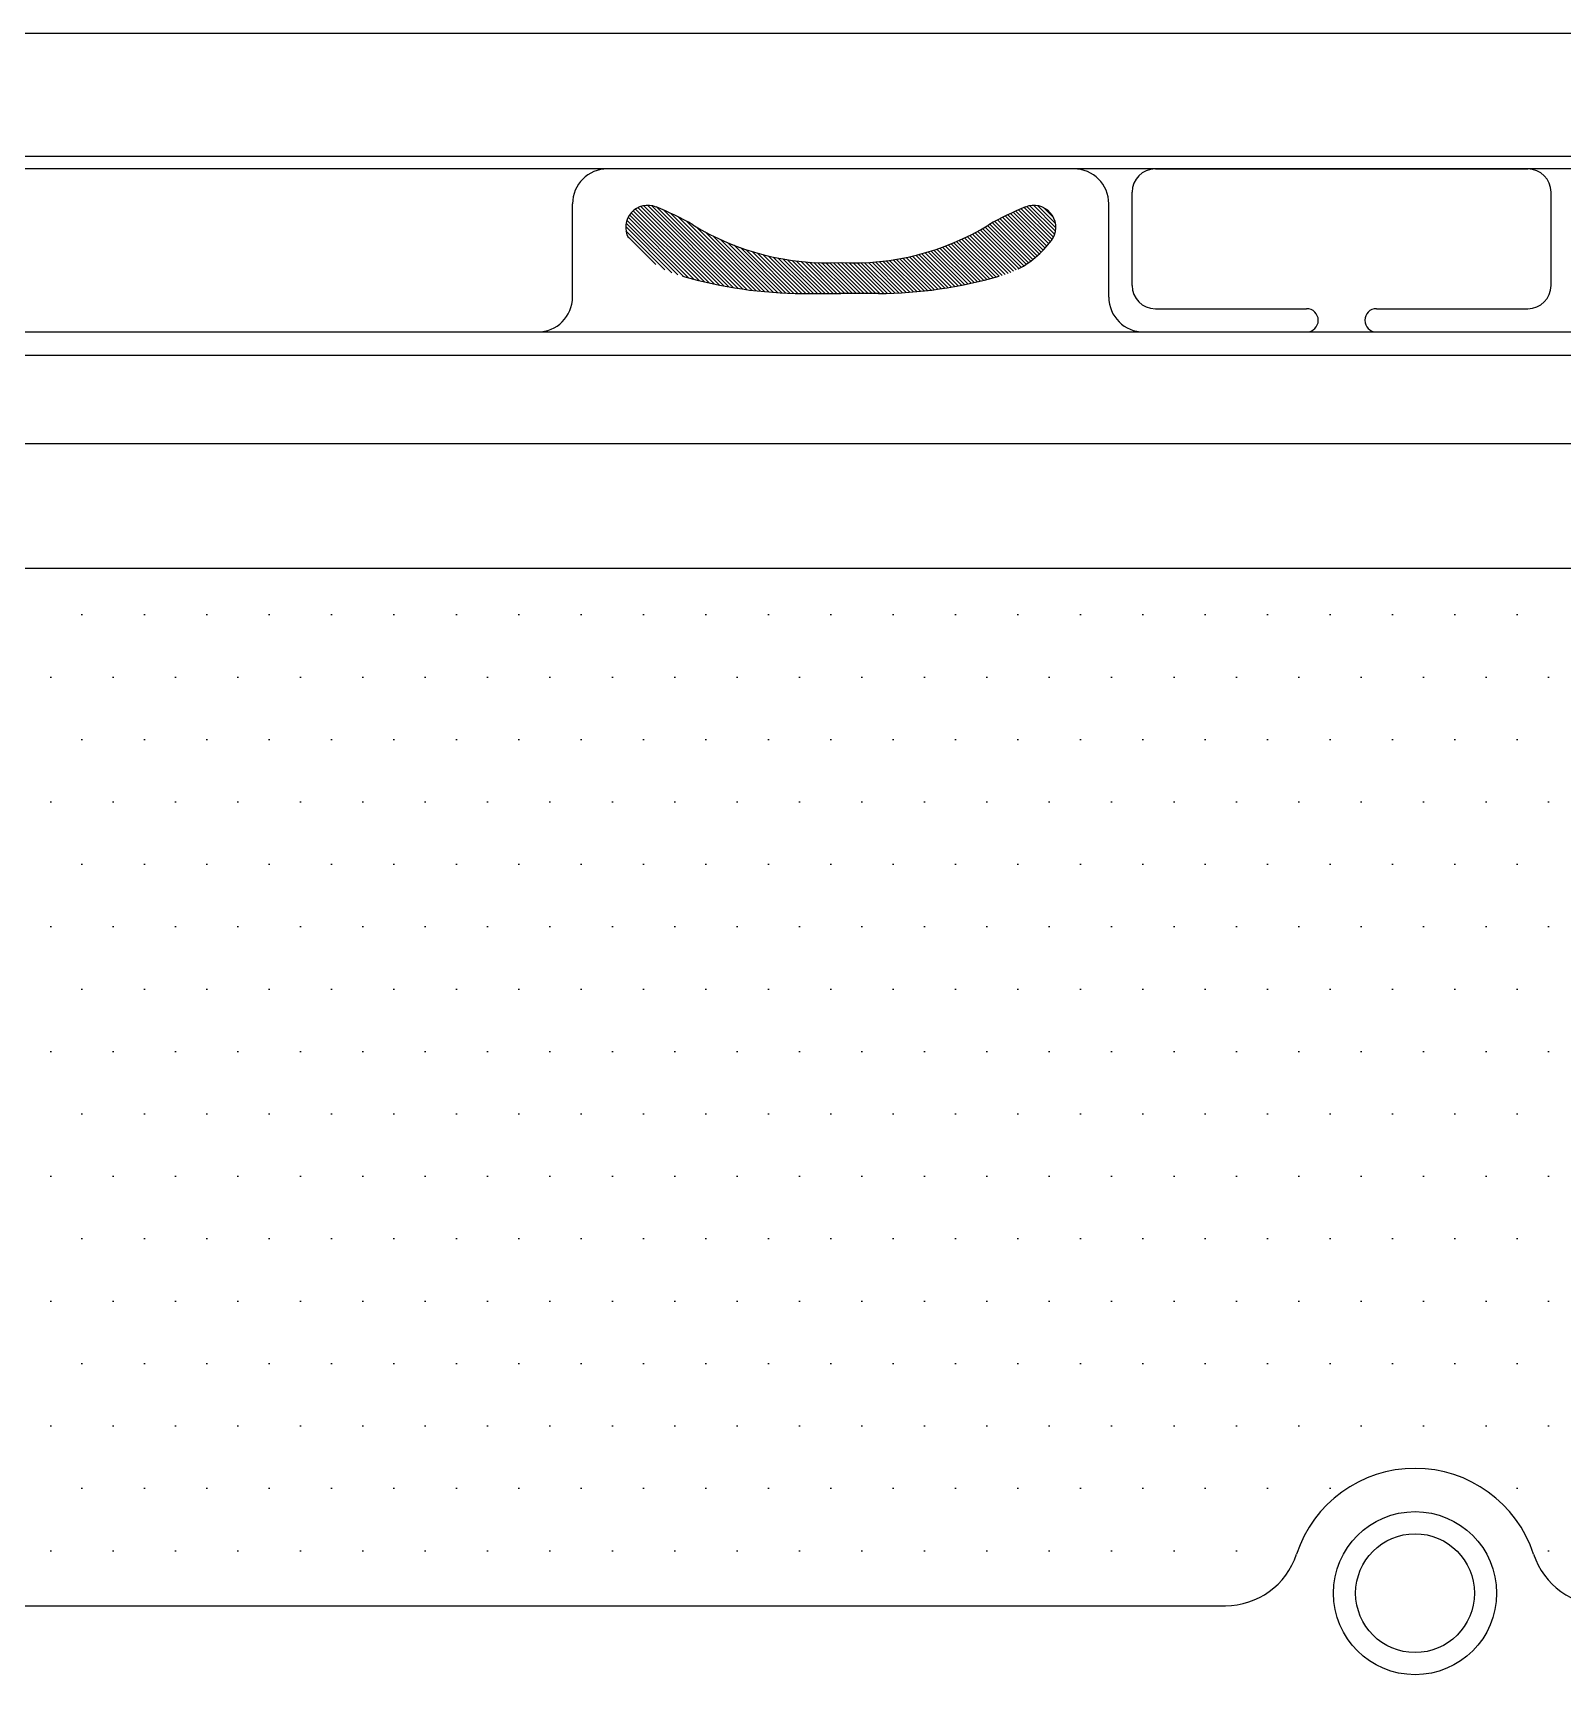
# Model space of a CAD drawing. Header units: millimetres. Extents: x -1219.95 to -1218.25, y 2261.23 to 2262.28.
# Drawn here: x -1219.442 to -1218.83, y 2261.611 to 2262.276 of the extents above; entities that cross this region are included whole.
import ezdxf

# ---------------------------------------------------------------- set-up
doc = ezdxf.new("R2010")
doc.units = ezdxf.units.MM
doc.header["$LTSCALE"] = 10
doc.layers.add('jacuzzi', color=1, linetype='Continuous')

msp = doc.modelspace()

# ---------------------------------------------------------------- hatches: boundary and pattern name
at = {"layer": 'jacuzzi'}
h = msp.add_hatch(dxfattribs=at)
h.set_pattern_fill('ANSI31', color=256, scale=0.00884, style=0)
h.set_pattern_definition([(315, (-1221.6780256, 2257.2577405), (-0.000781353, -0.000781353), [])])
h.paths.add_polyline_path([(-1219.05952, 2262.1989, -0.040015), (-1219.04457, 2262.20616, -0.693838), (-1219.03373, 2262.19363, -0.117767), (-1219.04774, 2262.18122, -0.051981), (-1219.05538, 2262.17829, -0.067757), (-1219.10366, 2262.17137), (-1219.11883, 2262.17137), (-1219.13399, 2262.17137, -0.067757), (-1219.18227, 2262.17829, -0.051981), (-1219.18991, 2262.18122, -0.117767), (-1219.20392, 2262.19363, -0.693838), (-1219.19308, 2262.20616, -0.040015), (-1219.17813, 2262.1989, 0.150241), (-1219.11883, 2262.18375, 0.150241)])
h = msp.add_hatch(dxfattribs=at)
h.set_pattern_fill('DOTS', color=256, scale=0.4, style=0)
h.set_pattern_definition([(0, (-1246.272852, 2258.2927), (0.0125, 0.025), [0, -0.025])])
h.paths.add_polyline_path([(-1218.96476, 2261.64566, 0.284079), (-1218.93793, 2261.66224, 0.036532), (-1218.93626, 2261.66629, -0.72393), (-1218.84126, 2261.66629, 0.323974), (-1218.81276, 2261.64566), (-1218.55203, 2261.64566, 0.347675), (-1218.52284, 2261.66875, 0.115309), (-1218.52181, 2262.03807, 0.349236), (-1218.55104, 2262.06132), (-1219.65647, 2262.06132, 0.284081), (-1219.68331, 2262.04474, 0.059275), (-1219.68571, 2262.03807, 0.115309), (-1219.68468, 2261.66875, 0.347675), (-1219.65548, 2261.64566)])

# ---------------------------------------------------------------- linework, layer by layer
for p, q in [((-1219.31489, 2262.22621), (-1219.68923, 2262.22621)), ((-1218.51828, 2262.22621), (-1219.31489, 2262.22621)), ((-1219.31489, 2262.22131), (-1219.67673, 2262.22131)), ((-1218.53079, 2262.22131), (-1219.31489, 2262.22131)), ((-1219.02547, 2262.22131), (-1219.2123, 2262.22131)), ((-1218.99281, 2262.22131), (-1218.84363, 2262.22131)), ((-1219.00214, 2262.17464), (-1219.00214, 2262.21197)), ((-1218.8343, 2262.17464), (-1218.8343, 2262.21197)), ((-1219.2263, 2262.16997), (-1219.2263, 2262.20731)), ((-1219.01147, 2262.16997), (-1219.01147, 2262.20731)), ((-1219.13399, 2262.17137), (-1219.11883, 2262.17137)), ((-1219.10366, 2262.17137), (-1219.11883, 2262.17137)), ((-1218.99281, 2262.16531), (-1218.93222, 2262.16531)), ((-1218.90422, 2262.16531), (-1218.84363, 2262.16531)), ((-1219.67673, 2262.15597), (-1218.53079, 2262.15597)), ((-1219.67673, 2262.14664), (-1219.31489, 2262.14664)), ((-1219.31489, 2262.14664), (-1218.53079, 2262.14664)), ((-1219.67673, 2262.11132), (-1218.53079, 2262.11132)), ((-1219.65647, 2262.06132), (-1218.55104, 2262.06132)), ((-1219.65548, 2261.64566), (-1218.96476, 2261.64566))]:
    msp.add_line(p, q, dxfattribs=at)
at = {"layer": 'jacuzzi', "color": 3}
msp.add_lwpolyline([(-1218.25376, 2261.38968, -0.414214), (-1218.26776, 2261.37568), (-1219.93976, 2261.37568, -0.414214), (-1219.95376, 2261.38968), (-1219.95376, 2262.26168, -0.414214), (-1219.93976, 2262.27568), (-1218.26776, 2262.27568, -0.414214), (-1218.25376, 2262.26168)], format="xyb", close=True, dxfattribs=at)
at = {"layer": 'jacuzzi'}
for radius in [0.03267, 0.0238]:
    msp.add_circle((-1218.88876, 2261.65068), radius, dxfattribs=at)
for centre, radius, start, end in [((-1219.2123, 2262.20731), 0.014, 90, 180), ((-1219.02547, 2262.20731), 0.014, 0, 90), ((-1218.99281, 2262.21197), 0.00933, 90, 180), ((-1218.84363, 2262.21197), 0.00933, 0, 90), ((-1219.19616, 2262.19787), 0.00884, 67.60642, 208.65138), ((-1219.23086, 2262.10923), 0.10403, 59.54052, 68.53402), ((-1219.00679, 2262.10923), 0.10403, 111.46598, 120.45948), ((-1219.04149, 2262.19787), 0.00884, 331.34862, 112.39358), ((-1219.12383, 2262.28778), 0.10415, 238.57596, 272.75314), ((-1219.11382, 2262.28778), 0.10415, 267.24686, 301.42404), ((-1219.06673, 2262.21676), 0.04029, 298.10468, 324.97122), ((-1219.13274, 2262.35217), 0.1808, 254.09783, 269.60294), ((-1219.10491, 2262.35217), 0.1808, 270.39706, 285.90217), ((-1218.99281, 2262.17464), 0.00933, 180, 270), ((-1218.84363, 2262.17464), 0.00933, 270, 0), ((-1219.2403, 2262.16997), 0.014, 270, 0), ((-1218.99747, 2262.16997), 0.014, 180, 270), ((-1218.93222, 2262.16064), 0.00467, 270, 90), ((-1218.90422, 2262.16064), 0.00467, 90, 270), ((-1218.88876, 2261.65068), 0.05, 18.19615, 161.80385), ((-1218.96476, 2261.67566), 0.03, 270, 341.80385), ((-1218.81276, 2261.67566), 0.03, 198.19615, 270)]:
    msp.add_arc(centre, radius, start, end, dxfattribs=at)

doc.saveas('drawing.dxf')
